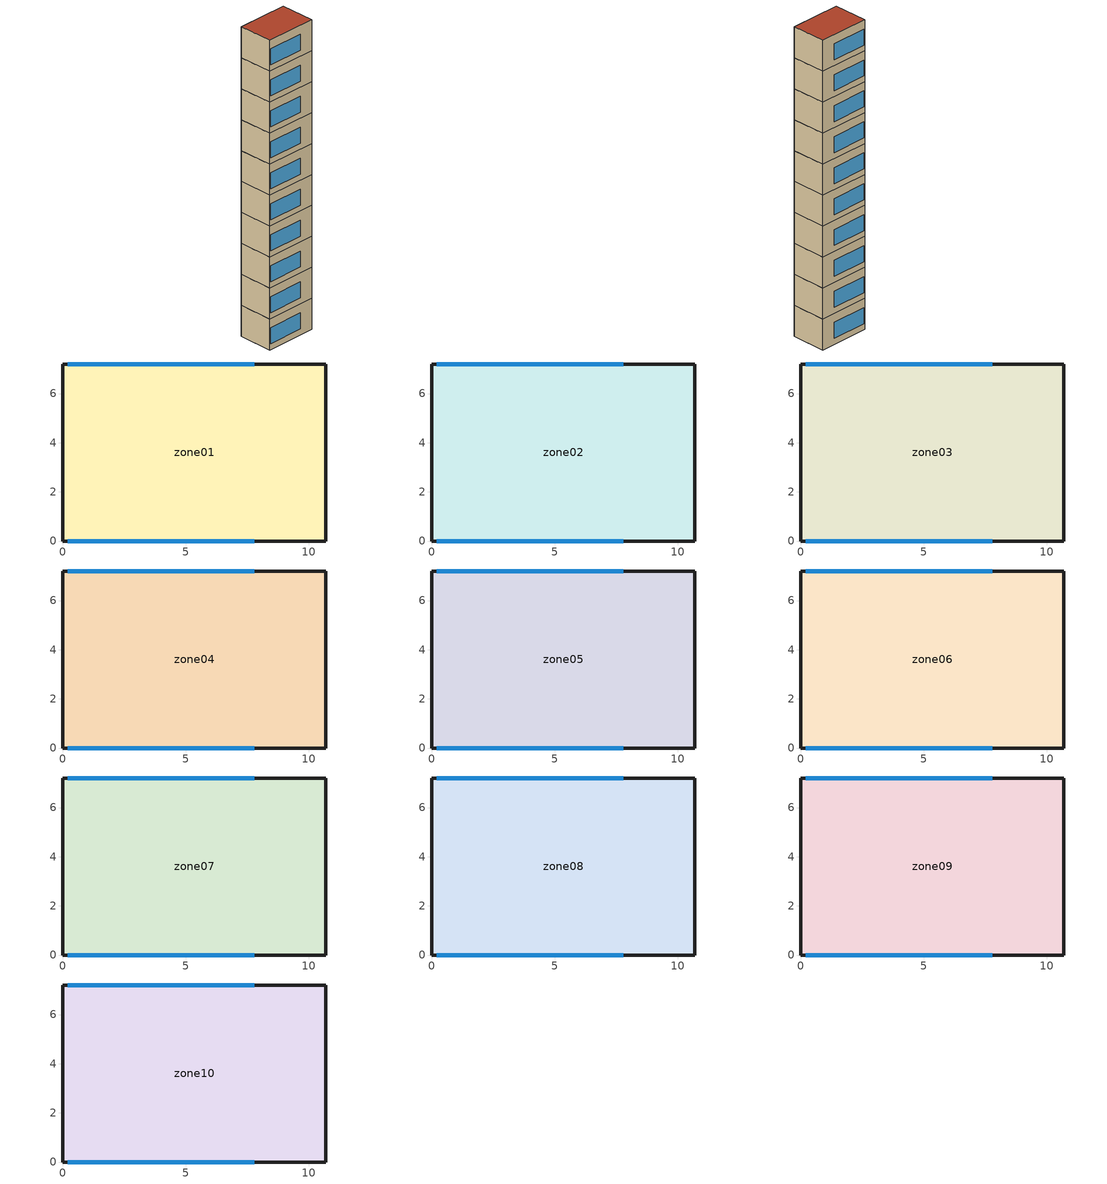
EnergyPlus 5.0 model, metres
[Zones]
zone01
 floor ground (GROUND_FLOOR): 10.7,7.2 10.7,0 0,0 0,7.2 z0
 wall outside (EXT_WALL): 10.7,0 10.7,7.2 0,7.2 0,0 10.7,0 z0:6.4
 window (EXT_WINDOW1): 0.2,0 7.8,0 / 7.8,7.2 0.2,7.2 z1.25:4.55
 ceiling to zone02 (ADJ_CEILING): 0,7.2 0,0 10.7,0 10.7,7.2 z6.4
zone02
 floor to zone01 (ADJ_CEILING): 10.7,7.2 10.7,0 0,0 0,7.2 z6.4
 wall outside (EXT_WALL): 10.7,0 10.7,7.2 0,7.2 0,0 10.7,0 z6.4:12.8
 window (EXT_WINDOW1): 0.2,0 7.8,0 / 7.8,7.2 0.2,7.2 z7.65:10.95
 ceiling to zone03 (ADJ_CEILING): 0,7.2 0,0 10.7,0 10.7,7.2 z12.8
zone03
 floor to zone02 (ADJ_CEILING): 10.7,7.2 10.7,0 0,0 0,7.2 z12.8
 wall outside (EXT_WALL): 10.7,0 10.7,7.2 0,7.2 0,0 10.7,0 z12.8:19.2
 window (EXT_WINDOW1): 0.2,0 7.8,0 / 7.8,7.2 0.2,7.2 z14.05:17.35
 ceiling to zone04 (ADJ_CEILING): 0,7.2 0,0 10.7,0 10.7,7.2 z19.2
zone04
 floor to zone03 (ADJ_CEILING): 10.7,7.2 10.7,0 0,0 0,7.2 z19.2
 wall outside (EXT_WALL): 10.7,0 10.7,7.2 0,7.2 0,0 10.7,0 z19.2:25.6
 window (EXT_WINDOW1): 0.2,0 7.8,0 / 7.8,7.2 0.2,7.2 z20.45:23.75
 ceiling to zone05 (ADJ_CEILING): 0,7.2 0,0 10.7,0 10.7,7.2 z25.6
zone05
 floor to zone04 (ADJ_CEILING): 10.7,7.2 10.7,0 0,0 0,7.2 z25.6
 wall outside (EXT_WALL): 10.7,0 10.7,7.2 0,7.2 0,0 10.7,0 z25.6:32
 window (EXT_WINDOW1): 0.2,0 7.8,0 / 7.8,7.2 0.2,7.2 z26.85:30.15
 ceiling to zone06 (ADJ_CEILING): 0,7.2 0,0 10.7,0 10.7,7.2 z32
zone06
 floor to zone05 (ADJ_CEILING): 10.7,7.2 10.7,0 0,0 0,7.2 z32
 wall outside (EXT_WALL): 10.7,0 10.7,7.2 0,7.2 0,0 10.7,0 z32:38.4
 window (EXT_WINDOW1): 0.2,0 7.8,0 / 7.8,7.2 0.2,7.2 z33.25:36.55
 ceiling to zone07 (ADJ_CEILING): 0,7.2 0,0 10.7,0 10.7,7.2 z38.4
zone07
 floor to zone06 (ADJ_CEILING): 10.7,7.2 10.7,0 0,0 0,7.2 z38.4
 wall outside (EXT_WALL): 10.7,0 10.7,7.2 0,7.2 0,0 10.7,0 z38.4:44.8
 window (EXT_WINDOW1): 0.2,0 7.8,0 / 7.8,7.2 0.2,7.2 z39.65:42.95
 ceiling to zone08 (ADJ_CEILING): 0,7.2 0,0 10.7,0 10.7,7.2 z44.8
zone08
 floor to zone07 (ADJ_CEILING): 10.7,7.2 10.7,0 0,0 0,7.2 z44.8
 wall outside (EXT_WALL): 10.7,0 10.7,7.2 0,7.2 0,0 10.7,0 z44.8:51.2
 window (EXT_WINDOW1): 0.2,0 7.8,0 / 7.8,7.2 0.2,7.2 z46.05:49.35
 ceiling to zone09 (ADJ_CEILING): 0,7.2 0,0 10.7,0 10.7,7.2 z51.2
zone09
 floor to zone08 (ADJ_CEILING): 10.7,7.2 10.7,0 0,0 0,7.2 z51.2
 wall outside (EXT_WALL): 10.7,0 10.7,7.2 0,7.2 0,0 10.7,0 z51.2:57.6
 window (EXT_WINDOW1): 0.2,0 7.8,0 / 7.8,7.2 0.2,7.2 z52.45:55.75
 ceiling to zone10 (ADJ_CEILING): 0,7.2 0,0 10.7,0 10.7,7.2 z57.6
zone10
 floor to zone09 (ADJ_CEILING): 10.7,7.2 10.7,0 0,0 0,7.2 z57.6
 wall outside (EXT_WALL): 10.7,0 10.7,7.2 0,7.2 0,0 10.7,0 z57.6:64
 window (EXT_WINDOW1): 0.2,0 7.8,0 / 7.8,7.2 0.2,7.2 z58.85:62.15
 roof outside (EXT_ROOF): 0,7.2 0,0 10.7,0 10.7,7.2 z64
[Building]
TRNSYS18: North Axis {deg}=0; Terrain=City; Loads Convergence Tolerance Value=0; Temperature Convergence Tolerance Value {deltaC}=0; Solar Distribution=FullInteriorAndExterior; Maximum Number of Warmup Days=0
[Site:Location]
not used: Latitude {deg}=0; Longitude {deg}=0; Time Zone {hr}=0; Elevation {m}=0
[Construction]
GROUND_FLOOR; EXT_WALL; EXT_ROOF; ADJ_CEILING; EXT_WINDOW1: 
[WindowProperty:ShadingControl]
ESHADE=0; ISHADE=INPUT 1*MAX_ISHADE : SHADECNTRL=ISHADE_INTERNAL
[SurfaceProperty:OtherSideCoefficients]
BOUNDARY=IDENTICAL; BOUNDARY=INPUT 1*TBOUNDARY; BOUNDARY=INPUT 1*TBOUNDARY_2; BOUNDARY=INPUT 1*TBOUNDARY_3; BOUNDARY=INPUT 1*TGROUND; BOUNDARY=20; BOUNDARY=15
[Zone] Multiplier=1
zone01; zone02; zone03; zone04; zone05; zone06; zone07; zone08; zone09; zone10
